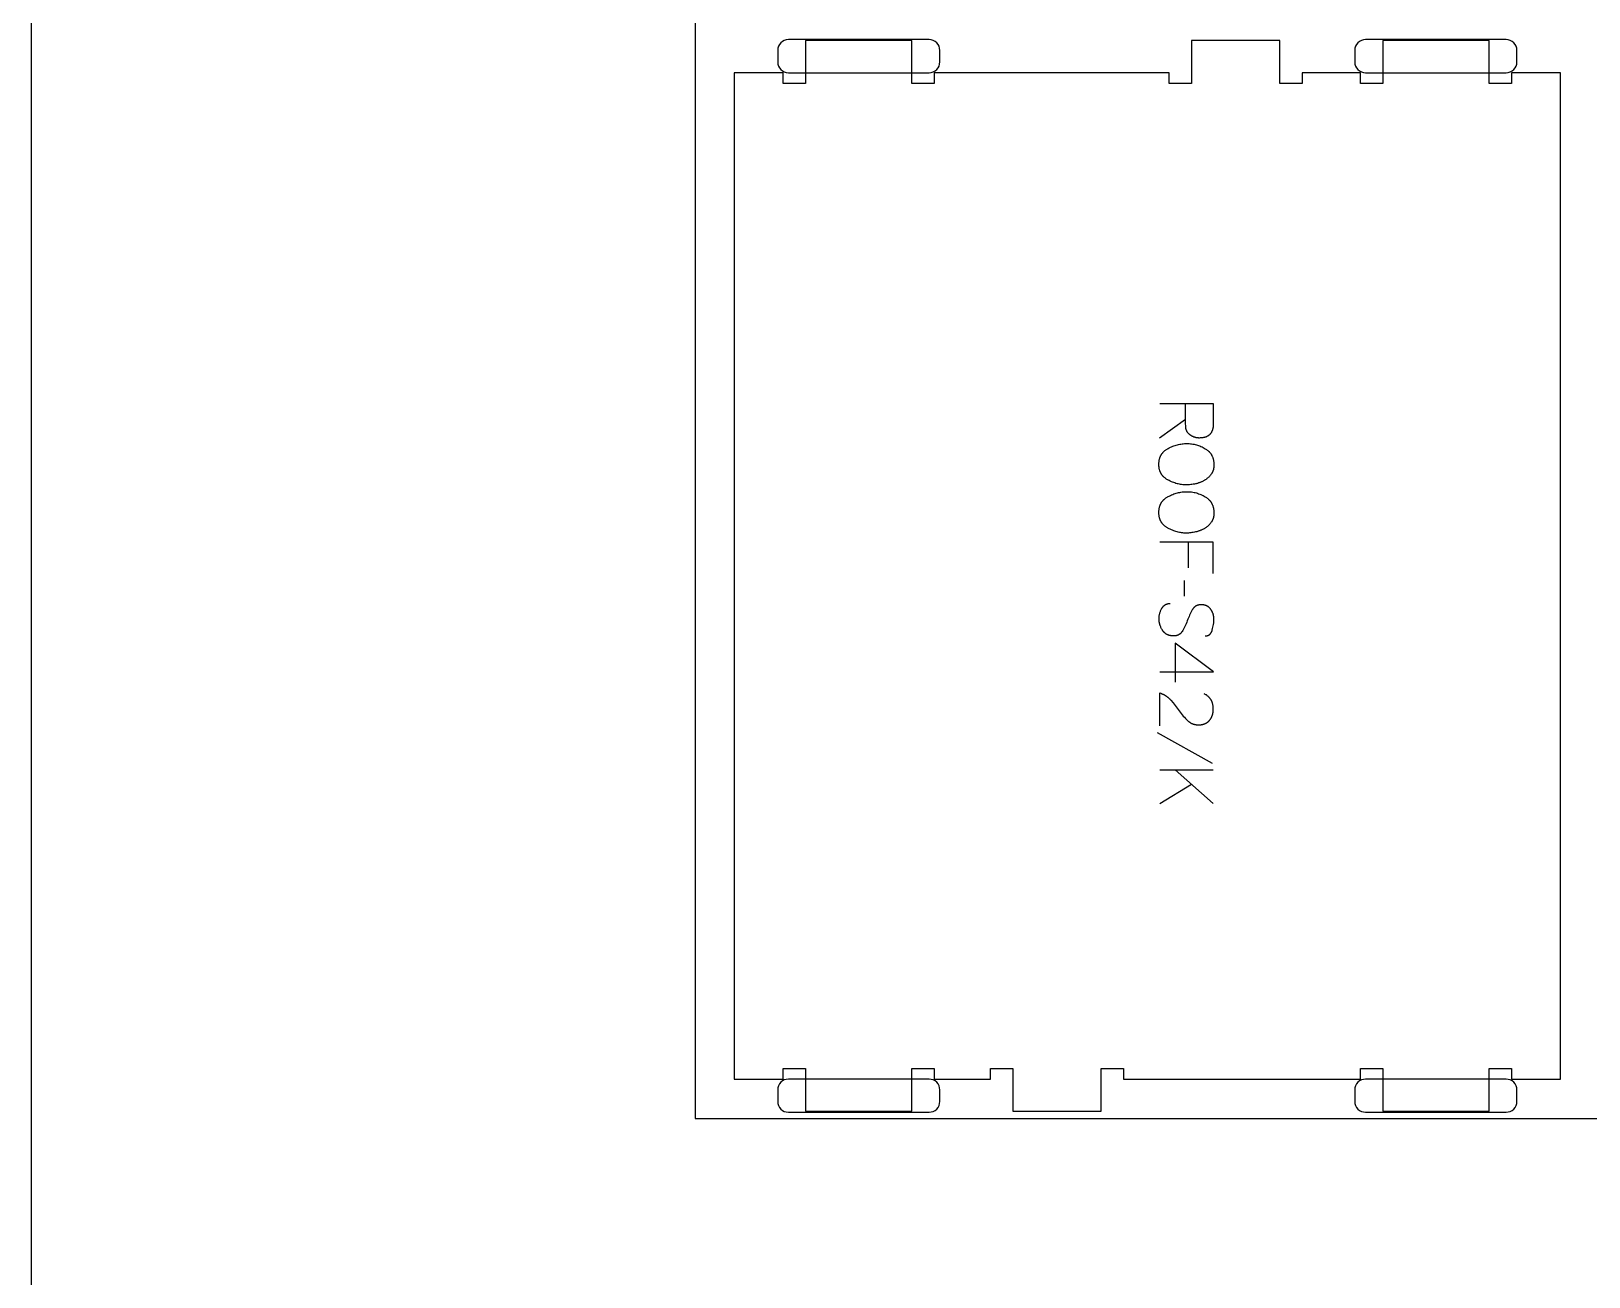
# Model space of a CAD drawing. Extents: x -13885 to -10701, y -84343 to -75479.
# Drawn here: x -13885 to -13013, y -80132 to -79434 of the extents above; entities that cross this region are included whole.
import ezdxf

# ---------------------------------------------------------------- set-up
doc = ezdxf.new("R2010")
doc.units = 0
for name, color, linetype in [('0_SHEET_SPRUCEPLY_2440X122', 1, 'CONTINUOUS'), ('1_ANYTOOL_1MMDEEP_LABELS_S', 2, 'CONTINUOUS'), ('4_ANYTOOL_CUTTHROUGH_OUTSI', 5, 'CONTINUOUS'), ('5_ANYTOOL_HALF_MILL_9MM_IN', 3, 'CONTINUOUS'), ('DONOTCUT', 18, 'CONTINUOUS')]:
    doc.layers.add(name, color=color, linetype=linetype)

msp = doc.modelspace()

# ---------------------------------------------------------------- linework, layer by layer
at = {"layer": '0_SHEET_SPRUCEPLY_2440X122'}
msp.add_lwpolyline([(-13513.11, -78822.96), (-13513.11, -80042.96), (-11073.11, -80042.96), (-11073.11, -78822.96)], close=True, dxfattribs=at)
at = {"layer": '1_ANYTOOL_1MMDEEP_LABELS_S'}
for points in [[(-13253.17, -79642.62), (-13223.17, -79642.62), (-13223.17, -79653.98), (-13223.18, -79654.47), (-13223.2, -79654.95), (-13223.22, -79655.18), (-13223.24, -79655.41), (-13223.26, -79655.63), (-13223.29, -79655.85), (-13223.32, -79656.07), (-13223.36, -79656.28), (-13223.4, -79656.49), (-13223.45, -79656.69), (-13223.49, -79656.89), (-13223.54, -79657.09), (-13223.6, -79657.28), (-13223.66, -79657.47), (-13223.72, -79657.65), (-13223.79, -79657.83), (-13223.86, -79658.01), (-13223.94, -79658.18), (-13224.01, -79658.35), (-13224.1, -79658.52), (-13224.18, -79658.68), (-13224.27, -79658.84), (-13224.37, -79658.99), (-13224.46, -79659.14), (-13224.57, -79659.29), (-13224.67, -79659.43), (-13224.78, -79659.57), (-13224.89, -79659.7), (-13225.01, -79659.83), (-13225.13, -79659.96), (-13225.25, -79660.08), (-13225.38, -79660.2), (-13225.52, -79660.32), (-13225.65, -79660.43), (-13225.79, -79660.53), (-13225.93, -79660.64), (-13226.08, -79660.74), (-13226.23, -79660.83), (-13226.39, -79660.92), (-13226.55, -79661.01), (-13226.71, -79661.09), (-13226.88, -79661.17), (-13227.05, -79661.25), (-13227.22, -79661.32), (-13227.4, -79661.39), (-13227.58, -79661.45), (-13227.77, -79661.51), (-13227.96, -79661.57), (-13228.15, -79661.62), (-13228.35, -79661.67), (-13228.55, -79661.72), (-13228.75, -79661.76), (-13228.96, -79661.79), (-13229.17, -79661.83), (-13229.39, -79661.86), (-13229.61, -79661.88), (-13229.83, -79661.9), (-13230.06, -79661.92), (-13230.53, -79661.94), (-13231.01, -79661.95), (-13231.19, -79661.95), (-13231.36, -79661.95), (-13231.54, -79661.94), (-13231.71, -79661.92), (-13231.88, -79661.91), (-13232.06, -79661.89), (-13232.23, -79661.87), (-13232.4, -79661.84), (-13232.57, -79661.81), (-13232.73, -79661.78), (-13232.9, -79661.74), (-13233.07, -79661.7), (-13233.23, -79661.66), (-13233.4, -79661.61), (-13233.56, -79661.56), (-13233.72, -79661.51), (-13233.88, -79661.45), (-13234.05, -79661.39), (-13234.21, -79661.33), (-13234.36, -79661.26), (-13234.52, -79661.19), (-13234.68, -79661.11), (-13234.84, -79661.03), (-13234.99, -79660.95), (-13235.14, -79660.87), (-13235.3, -79660.78), (-13235.45, -79660.69), (-13235.6, -79660.59), (-13235.75, -79660.49), (-13235.9, -79660.39), (-13236.05, -79660.28), (-13236.2, -79660.17), (-13236.34, -79660.06), (-13236.48, -79659.95), (-13236.62, -79659.83), (-13236.75, -79659.71), (-13236.88, -79659.59), (-13237, -79659.46), (-13237.12, -79659.34), (-13237.23, -79659.21), (-13237.34, -79659.08), (-13237.45, -79658.94), (-13237.55, -79658.81), (-13237.65, -79658.67), (-13237.74, -79658.53), (-13237.83, -79658.38), (-13237.91, -79658.24), (-13237.99, -79658.09), (-13238.06, -79657.94), (-13238.13, -79657.79), (-13238.2, -79657.63), (-13238.26, -79657.47), (-13238.31, -79657.31), (-13238.37, -79657.15), (-13238.41, -79656.99), (-13238.46, -79656.82), (-13238.49, -79656.65), (-13238.53, -79656.48), (-13238.56, -79656.3), (-13238.58, -79656.13), (-13238.61, -79655.95), (-13238.62, -79655.77), (-13238.63, -79655.58), (-13238.71, -79653.66), (-13238.73, -79651.62), (-13238.73, -79642.67)], [(-13238.73, -79651.62), (-13253.21, -79662.08)], [(-13223.17, -79737.9), (-13223.17, -79720.24), (-13253.17, -79720.24)], [(-13237.14, -79734.72), (-13237.14, -79720.24)], [(-13239.28, -79750.54), (-13239.37, -79741.75)], [(-13227.76, -79772.78), (-13227.57, -79772.78), (-13227.47, -79772.77), (-13227.38, -79772.77), (-13227.29, -79772.76), (-13227.2, -79772.75), (-13227.11, -79772.74), (-13227.03, -79772.73), (-13226.94, -79772.72), (-13226.86, -79772.7), (-13226.77, -79772.68), (-13226.69, -79772.67), (-13226.61, -79772.65), (-13226.52, -79772.62), (-13226.44, -79772.6), (-13226.37, -79772.58), (-13226.29, -79772.55), (-13226.21, -79772.52), (-13226.13, -79772.49), (-13226.06, -79772.46), (-13225.98, -79772.43), (-13225.91, -79772.39), (-13225.84, -79772.36), (-13225.77, -79772.32), (-13225.7, -79772.28), (-13225.63, -79772.24), (-13225.56, -79772.2), (-13225.49, -79772.15), (-13225.43, -79772.11), (-13225.36, -79772.06), (-13225.3, -79772.01), (-13225.24, -79771.96), (-13225.18, -79771.91), (-13225.11, -79771.86), (-13225.06, -79771.8), (-13225, -79771.74), (-13224.94, -79771.69), (-13224.88, -79771.63), (-13224.83, -79771.56), (-13224.77, -79771.5), (-13224.72, -79771.44), (-13224.67, -79771.37), (-13224.61, -79771.3), (-13224.56, -79771.23), (-13224.51, -79771.16), (-13224.47, -79771.09), (-13224.42, -79771.01), (-13224.37, -79770.94), (-13224.33, -79770.86), (-13224.28, -79770.78), (-13224.24, -79770.7), (-13224.2, -79770.62), (-13224.12, -79770.45), (-13224.04, -79770.27), (-13223.96, -79770.09), (-13223.9, -79769.9), (-13223.83, -79769.7), (-13223.77, -79769.5), (-13223.55, -79768.69), (-13223.36, -79767.89), (-13223.2, -79767.11), (-13223.06, -79766.34), (-13223.01, -79765.96), (-13222.96, -79765.58), (-13222.92, -79765.21), (-13222.89, -79764.84), (-13222.86, -79764.47), (-13222.84, -79764.11), (-13222.83, -79763.75), (-13222.83, -79763.4), (-13222.83, -79763.2), (-13222.83, -79763.01), (-13222.84, -79762.81), (-13222.86, -79762.62), (-13222.87, -79762.43), (-13222.89, -79762.24), (-13222.91, -79762.06), (-13222.94, -79761.87), (-13222.97, -79761.69), (-13223, -79761.5), (-13223.04, -79761.32), (-13223.08, -79761.14), (-13223.13, -79760.96), (-13223.18, -79760.78), (-13223.23, -79760.6), (-13223.28, -79760.43), (-13223.34, -79760.25), (-13223.4, -79760.08), (-13223.47, -79759.91), (-13223.54, -79759.74), (-13223.61, -79759.57), (-13223.69, -79759.4), (-13223.77, -79759.23), (-13223.85, -79759.06), (-13223.94, -79758.9), (-13224.03, -79758.74), (-13224.12, -79758.57), (-13224.22, -79758.41), (-13224.32, -79758.25), (-13224.43, -79758.09), (-13224.54, -79757.94), (-13224.65, -79757.78), (-13224.76, -79757.63), (-13224.88, -79757.48), (-13225, -79757.34), (-13225.13, -79757.2), (-13225.26, -79757.06), (-13225.39, -79756.94), (-13225.52, -79756.81), (-13225.66, -79756.69), (-13225.8, -79756.58), (-13225.94, -79756.47), (-13226.09, -79756.37), (-13226.23, -79756.27), (-13226.39, -79756.17), (-13226.54, -79756.08), (-13226.7, -79756), (-13226.86, -79755.92), (-13227.02, -79755.84), (-13227.19, -79755.77), (-13227.36, -79755.71), (-13227.54, -79755.64), (-13227.71, -79755.59), (-13227.89, -79755.54), (-13228.07, -79755.49), (-13228.26, -79755.45), (-13228.45, -79755.41), (-13228.64, -79755.38), (-13228.84, -79755.36), (-13229.03, -79755.33), (-13229.23, -79755.32), (-13229.44, -79755.31), (-13229.65, -79755.3), (-13229.86, -79755.3), (-13230.07, -79755.3), (-13230.28, -79755.31), (-13230.49, -79755.32), (-13230.69, -79755.34), (-13230.89, -79755.36), (-13231.09, -79755.39), (-13231.28, -79755.43), (-13231.47, -79755.47), (-13231.66, -79755.52), (-13231.84, -79755.57), (-13232.02, -79755.63), (-13232.19, -79755.69), (-13232.28, -79755.73), (-13232.36, -79755.76), (-13232.45, -79755.8), (-13232.53, -79755.84), (-13232.61, -79755.88), (-13232.7, -79755.92), (-13232.78, -79755.96), (-13232.86, -79756), (-13232.93, -79756.05), (-13233.01, -79756.09), (-13233.09, -79756.14), (-13233.16, -79756.19), (-13233.24, -79756.24), (-13233.31, -79756.29), (-13233.39, -79756.35), (-13233.46, -79756.4), (-13233.53, -79756.46), (-13233.6, -79756.51), (-13233.67, -79756.57), (-13233.74, -79756.63), (-13233.8, -79756.69), (-13233.87, -79756.76), (-13233.94, -79756.82), (-13234, -79756.89), (-13234.13, -79757.02), (-13234.25, -79757.16), (-13234.37, -79757.31), (-13234.49, -79757.46), (-13234.6, -79757.62), (-13234.71, -79757.78), (-13234.81, -79757.95), (-13234.91, -79758.12), (-13235.3, -79758.84), (-13235.68, -79759.57), (-13236.05, -79760.32), (-13236.41, -79761.08), (-13236.75, -79761.86), (-13237.09, -79762.66), (-13237.41, -79763.47), (-13237.72, -79764.3), (-13238.03, -79765.12), (-13238.36, -79765.93), (-13238.71, -79766.71), (-13239.06, -79767.48), (-13239.44, -79768.22), (-13239.83, -79768.95), (-13240.23, -79769.65), (-13240.66, -79770.34), (-13240.76, -79770.5), (-13240.88, -79770.66), (-13240.99, -79770.82), (-13241.05, -79770.89), (-13241.12, -79770.97), (-13241.18, -79771.04), (-13241.24, -79771.11), (-13241.3, -79771.18), (-13241.37, -79771.25), (-13241.43, -79771.31), (-13241.5, -79771.38), (-13241.57, -79771.44), (-13241.64, -79771.5), (-13241.71, -79771.56), (-13241.78, -79771.62), (-13241.85, -79771.68), (-13241.92, -79771.73), (-13242, -79771.79), (-13242.07, -79771.84), (-13242.15, -79771.89), (-13242.22, -79771.94), (-13242.3, -79771.99), (-13242.38, -79772.04), (-13242.46, -79772.08), (-13242.54, -79772.13), (-13242.62, -79772.17), (-13242.71, -79772.21), (-13242.79, -79772.25), (-13242.87, -79772.29), (-13242.96, -79772.32), (-13243.05, -79772.36), (-13243.13, -79772.39), (-13243.22, -79772.43), (-13243.31, -79772.46), (-13243.4, -79772.49), (-13243.49, -79772.51), (-13243.59, -79772.54), (-13243.77, -79772.59), (-13243.96, -79772.63), (-13244.16, -79772.67), (-13244.36, -79772.7), (-13244.56, -79772.73), (-13244.77, -79772.75), (-13244.98, -79772.76), (-13245.2, -79772.77), (-13245.42, -79772.77), (-13245.64, -79772.76), (-13245.87, -79772.75), (-13246.1, -79772.74), (-13246.33, -79772.72), (-13246.56, -79772.69), (-13246.78, -79772.66), (-13247, -79772.62), (-13247.22, -79772.58), (-13247.43, -79772.54), (-13247.64, -79772.48), (-13247.84, -79772.43), (-13248.04, -79772.37), (-13248.24, -79772.3), (-13248.44, -79772.23), (-13248.63, -79772.15), (-13248.81, -79772.07), (-13249, -79771.98), (-13249.17, -79771.89), (-13249.35, -79771.8), (-13249.52, -79771.69), (-13249.69, -79771.59), (-13249.85, -79771.48), (-13250.01, -79771.36), (-13250.17, -79771.24), (-13250.32, -79771.11), (-13250.47, -79770.98), (-13250.62, -79770.84), (-13250.76, -79770.7), (-13250.9, -79770.55), (-13251.03, -79770.4), (-13251.16, -79770.24), (-13251.29, -79770.08), (-13251.41, -79769.92), (-13251.53, -79769.74), (-13251.65, -79769.57), (-13251.87, -79769.21), (-13252.08, -79768.84), (-13252.27, -79768.47), (-13252.45, -79768.1), (-13252.61, -79767.73), (-13252.76, -79767.35), (-13252.83, -79767.16), (-13252.9, -79766.97), (-13252.96, -79766.78), (-13253.02, -79766.58), (-13253.08, -79766.39), (-13253.13, -79766.19), (-13253.18, -79766), (-13253.23, -79765.8), (-13253.27, -79765.6), (-13253.31, -79765.41), (-13253.35, -79765.21), (-13253.38, -79765.01), (-13253.41, -79764.81), (-13253.43, -79764.6), (-13253.47, -79764.2), (-13253.5, -79763.79), (-13253.51, -79763.37), (-13253.51, -79762.96), (-13253.5, -79762.55), (-13253.47, -79762.15), (-13253.43, -79761.75), (-13253.38, -79761.35), (-13253.32, -79760.96), (-13253.24, -79760.58), (-13253.15, -79760.2), (-13253.05, -79759.82), (-13252.93, -79759.45), (-13252.8, -79759.08), (-13252.66, -79758.72), (-13252.51, -79758.36), (-13252.34, -79758), (-13252.16, -79757.65), (-13251.97, -79757.31), (-13251.87, -79757.14), (-13251.77, -79756.98), (-13251.66, -79756.82), (-13251.55, -79756.67), (-13251.44, -79756.52), (-13251.32, -79756.38), (-13251.2, -79756.24), (-13251.08, -79756.11), (-13250.96, -79755.98), (-13250.83, -79755.86), (-13250.7, -79755.75), (-13250.57, -79755.64), (-13250.5, -79755.59), (-13250.43, -79755.53), (-13250.36, -79755.48), (-13250.3, -79755.43), (-13250.22, -79755.39), (-13250.15, -79755.34), (-13250.08, -79755.3), (-13250.01, -79755.25), (-13249.94, -79755.21), (-13249.86, -79755.17), (-13249.79, -79755.13), (-13249.71, -79755.09), (-13249.63, -79755.05), (-13249.56, -79755.02), (-13249.48, -79754.99), (-13249.4, -79754.95), (-13249.32, -79754.92), (-13249.24, -79754.89), (-13249.16, -79754.86), (-13249.08, -79754.83), (-13248.92, -79754.78), (-13248.75, -79754.74), (-13248.58, -79754.7), (-13248.4, -79754.66), (-13248.23, -79754.63), (-13248.05, -79754.61), (-13247.86, -79754.59), (-13247.68, -79754.58), (-13247.49, -79754.57), (-13247.3, -79754.57)], [(-13253.17, -79792.8), (-13223.13, -79792.84), (-13244.51, -79776.81)], [(-13244.51, -79776.81), (-13244.51, -79798.58)], [(-13253.13, -79823.01), (-13253.08, -79804.71), (-13252.63, -79804.86), (-13252.4, -79804.93), (-13252.18, -79805.02), (-13251.96, -79805.1), (-13251.74, -79805.19), (-13251.53, -79805.28), (-13251.32, -79805.38), (-13251.11, -79805.48), (-13250.9, -79805.58), (-13250.69, -79805.69), (-13250.49, -79805.8), (-13250.29, -79805.92), (-13250.09, -79806.03), (-13249.9, -79806.15), (-13249.7, -79806.28), (-13249.51, -79806.41), (-13249.32, -79806.54), (-13249.14, -79806.67), (-13248.95, -79806.81), (-13248.77, -79806.96), (-13248.59, -79807.1), (-13248.42, -79807.25), (-13248.24, -79807.41), (-13248.07, -79807.56), (-13247.9, -79807.72), (-13247.73, -79807.89), (-13247.57, -79808.05), (-13247.41, -79808.23), (-13247.25, -79808.4), (-13246.93, -79808.76), (-13245.72, -79810.24), (-13244.53, -79811.73), (-13243.37, -79813.24), (-13242.24, -79814.76), (-13241.68, -79815.51), (-13241.11, -79816.25), (-13240.53, -79816.96), (-13239.95, -79817.65), (-13239.35, -79818.31), (-13238.75, -79818.96), (-13238.14, -79819.58), (-13237.53, -79820.18), (-13237.37, -79820.33), (-13237.21, -79820.47), (-13237.05, -79820.6), (-13236.89, -79820.73), (-13236.72, -79820.86), (-13236.55, -79820.98), (-13236.38, -79821.1), (-13236.21, -79821.21), (-13236.04, -79821.32), (-13235.86, -79821.42), (-13235.68, -79821.52), (-13235.5, -79821.62), (-13235.32, -79821.71), (-13235.13, -79821.79), (-13234.94, -79821.87), (-13234.75, -79821.95), (-13234.56, -79822.02), (-13234.36, -79822.09), (-13234.17, -79822.15), (-13233.97, -79822.21), (-13233.77, -79822.26), (-13233.56, -79822.31), (-13233.36, -79822.35), (-13233.15, -79822.39), (-13232.94, -79822.43), (-13232.72, -79822.46), (-13232.51, -79822.48), (-13232.29, -79822.5), (-13232.07, -79822.52), (-13231.85, -79822.53), (-13231.62, -79822.54), (-13231.4, -79822.54), (-13231.15, -79822.54), (-13230.9, -79822.53), (-13230.66, -79822.52), (-13230.42, -79822.5), (-13230.19, -79822.48), (-13229.96, -79822.45), (-13229.73, -79822.42), (-13229.5, -79822.38), (-13229.28, -79822.34), (-13229.07, -79822.29), (-13228.86, -79822.24), (-13228.65, -79822.18), (-13228.44, -79822.12), (-13228.24, -79822.05), (-13228.05, -79821.98), (-13227.85, -79821.91), (-13227.66, -79821.82), (-13227.48, -79821.74), (-13227.29, -79821.65), (-13227.12, -79821.55), (-13226.94, -79821.45), (-13226.77, -79821.34), (-13226.6, -79821.23), (-13226.44, -79821.12), (-13226.28, -79820.99), (-13226.12, -79820.87), (-13225.97, -79820.74), (-13225.82, -79820.6), (-13225.68, -79820.46), (-13225.54, -79820.32), (-13225.4, -79820.17), (-13225.27, -79820.01), (-13225.14, -79819.85), (-13225.02, -79819.69), (-13224.89, -79819.52), (-13224.78, -79819.36), (-13224.66, -79819.19), (-13224.56, -79819.01), (-13224.45, -79818.84), (-13224.35, -79818.66), (-13224.25, -79818.48), (-13224.16, -79818.3), (-13224.07, -79818.11), (-13223.99, -79817.93), (-13223.91, -79817.74), (-13223.83, -79817.54), (-13223.76, -79817.35), (-13223.69, -79817.15), (-13223.63, -79816.95), (-13223.57, -79816.74), (-13223.52, -79816.54), (-13223.46, -79816.33), (-13223.42, -79816.12), (-13223.37, -79815.9), (-13223.34, -79815.69), (-13223.3, -79815.47), (-13223.27, -79815.25), (-13223.24, -79815.02), (-13223.22, -79814.8), (-13223.2, -79814.57), (-13223.19, -79814.34), (-13223.18, -79814.1), (-13223.17, -79813.62), (-13223.17, -79813.26), (-13223.19, -79812.9), (-13223.21, -79812.54), (-13223.25, -79812.2), (-13223.29, -79811.86), (-13223.35, -79811.52), (-13223.41, -79811.2), (-13223.49, -79810.88), (-13223.57, -79810.56), (-13223.62, -79810.41), (-13223.67, -79810.25), (-13223.72, -79810.1), (-13223.77, -79809.95), (-13223.83, -79809.8), (-13223.89, -79809.66), (-13223.95, -79809.51), (-13224.01, -79809.37), (-13224.08, -79809.23), (-13224.15, -79809.09), (-13224.22, -79808.95), (-13224.29, -79808.81), (-13224.37, -79808.68), (-13224.44, -79808.55), (-13224.53, -79808.41), (-13224.61, -79808.28), (-13224.69, -79808.15), (-13224.78, -79808.03), (-13224.87, -79807.9), (-13224.97, -79807.78), (-13225.06, -79807.66), (-13225.16, -79807.54), (-13225.26, -79807.42), (-13225.37, -79807.3), (-13225.47, -79807.19), (-13225.58, -79807.07), (-13225.69, -79806.96), (-13225.8, -79806.85), (-13225.92, -79806.74), (-13226.04, -79806.63), (-13226.16, -79806.53), (-13226.28, -79806.42), (-13226.54, -79806.22), (-13226.8, -79806.02), (-13227.07, -79805.83), (-13227.36, -79805.65), (-13227.65, -79805.47), (-13227.96, -79805.3), (-13228.27, -79805.14)], [(-13223.64, -79844.22), (-13254.41, -79827.04)], [(-13253.17, -79847.65), (-13223.17, -79847.65)], [(-13244.56, -79847.65), (-13223.17, -79866.6)], [(-13253.17, -79866.6), (-13235.34, -79855.8)]]:
    msp.add_lwpolyline(points, dxfattribs=at)
for points in [[(-13222.83, -79677.08), (-13222.83, -79677.45), (-13222.85, -79677.82), (-13222.88, -79678.17), (-13222.92, -79678.52), (-13222.94, -79678.7), (-13222.97, -79678.87), (-13223, -79679.04), (-13223.03, -79679.2), (-13223.07, -79679.37), (-13223.11, -79679.53), (-13223.15, -79679.7), (-13223.2, -79679.86), (-13223.24, -79680.01), (-13223.29, -79680.17), (-13223.35, -79680.33), (-13223.4, -79680.48), (-13223.46, -79680.63), (-13223.53, -79680.78), (-13223.59, -79680.93), (-13223.66, -79681.07), (-13223.73, -79681.22), (-13223.8, -79681.36), (-13223.88, -79681.5), (-13223.96, -79681.64), (-13224.04, -79681.78), (-13224.13, -79681.92), (-13224.21, -79682.05), (-13224.31, -79682.18), (-13224.49, -79682.44), (-13224.69, -79682.69), (-13224.89, -79682.94), (-13225.09, -79683.18), (-13225.31, -79683.42), (-13225.53, -79683.65), (-13225.75, -79683.88), (-13225.98, -79684.09), (-13226.22, -79684.31), (-13226.46, -79684.51), (-13226.71, -79684.71), (-13226.97, -79684.91), (-13227.23, -79685.1), (-13227.5, -79685.28), (-13227.77, -79685.46), (-13228.06, -79685.63), (-13228.34, -79685.8), (-13228.63, -79685.96), (-13228.92, -79686.11), (-13229.22, -79686.26), (-13229.52, -79686.4), (-13229.83, -79686.54), (-13230.13, -79686.67), (-13230.44, -79686.8), (-13230.76, -79686.92), (-13231.08, -79687.03), (-13231.4, -79687.14), (-13231.73, -79687.25), (-13232.06, -79687.34), (-13232.39, -79687.44), (-13232.73, -79687.52), (-13233.07, -79687.6), (-13233.75, -79687.75), (-13234.43, -79687.87), (-13235.1, -79687.98), (-13235.76, -79688.07), (-13236.41, -79688.14), (-13237.06, -79688.19), (-13237.71, -79688.21), (-13238.34, -79688.22), (-13238.98, -79688.21), (-13239.62, -79688.18), (-13240.25, -79688.13), (-13240.89, -79688.05), (-13241.53, -79687.95), (-13242.17, -79687.84), (-13242.8, -79687.69), (-13243.44, -79687.53), (-13244.08, -79687.35), (-13244.72, -79687.14), (-13245.35, -79686.92), (-13245.99, -79686.67), (-13246.63, -79686.4), (-13247.27, -79686.11), (-13247.9, -79685.79), (-13248.54, -79685.46), (-13248.85, -79685.28), (-13249.16, -79685.1), (-13249.45, -79684.91), (-13249.74, -79684.72), (-13250.01, -79684.52), (-13250.27, -79684.31), (-13250.53, -79684.1), (-13250.77, -79683.88), (-13250.89, -79683.77), (-13251.01, -79683.65), (-13251.12, -79683.54), (-13251.23, -79683.42), (-13251.34, -79683.3), (-13251.44, -79683.18), (-13251.55, -79683.06), (-13251.65, -79682.94), (-13251.75, -79682.81), (-13251.84, -79682.69), (-13251.94, -79682.56), (-13252.03, -79682.43), (-13252.12, -79682.3), (-13252.2, -79682.17), (-13252.29, -79682.03), (-13252.37, -79681.9), (-13252.44, -79681.76), (-13252.52, -79681.62), (-13252.59, -79681.48), (-13252.66, -79681.34), (-13252.73, -79681.2), (-13252.8, -79681.05), (-13252.86, -79680.91), (-13252.92, -79680.76), (-13252.98, -79680.61), (-13253.04, -79680.46), (-13253.09, -79680.3), (-13253.14, -79680.15), (-13253.24, -79679.84), (-13253.32, -79679.52), (-13253.4, -79679.19), (-13253.46, -79678.86), (-13253.52, -79678.52), (-13253.56, -79678.18), (-13253.6, -79677.83), (-13253.62, -79677.47), (-13253.64, -79677.11), (-13253.64, -79676.74), (-13253.64, -79676.36), (-13253.62, -79675.98), (-13253.6, -79675.61), (-13253.56, -79675.25), (-13253.51, -79674.89), (-13253.46, -79674.54), (-13253.39, -79674.2), (-13253.32, -79673.87), (-13253.23, -79673.54), (-13253.13, -79673.21), (-13253.08, -79673.06), (-13253.03, -79672.9), (-13252.97, -79672.74), (-13252.91, -79672.59), (-13252.85, -79672.44), (-13252.79, -79672.29), (-13252.72, -79672.14), (-13252.65, -79671.99), (-13252.58, -79671.84), (-13252.5, -79671.7), (-13252.42, -79671.56), (-13252.34, -79671.42), (-13252.26, -79671.28), (-13252.18, -79671.14), (-13252.09, -79671.01), (-13252, -79670.87), (-13251.91, -79670.74), (-13251.81, -79670.61), (-13251.72, -79670.48), (-13251.62, -79670.35), (-13251.51, -79670.23), (-13251.41, -79670.11), (-13251.3, -79669.98), (-13251.19, -79669.86), (-13251.08, -79669.74), (-13250.96, -79669.63), (-13250.84, -79669.51), (-13250.72, -79669.4), (-13250.6, -79669.29), (-13250.48, -79669.17), (-13250.22, -79668.96), (-13249.95, -79668.75), (-13249.67, -79668.55), (-13249.38, -79668.35), (-13249.08, -79668.16), (-13248.77, -79667.98), (-13248.46, -79667.8), (-13247.81, -79667.47), (-13247.16, -79667.15), (-13246.51, -79666.86), (-13245.86, -79666.59), (-13245.21, -79666.34), (-13244.56, -79666.12), (-13243.91, -79665.91), (-13243.26, -79665.73), (-13242.61, -79665.57), (-13241.96, -79665.43), (-13241.3, -79665.31), (-13240.65, -79665.21), (-13240, -79665.14), (-13239.35, -79665.08), (-13238.69, -79665.05), (-13238.04, -79665.04), (-13237.35, -79665.05), (-13236.66, -79665.08), (-13235.98, -79665.14), (-13235.3, -79665.22), (-13234.63, -79665.32), (-13233.97, -79665.45), (-13233.31, -79665.59), (-13232.66, -79665.76), (-13232.01, -79665.95), (-13231.37, -79666.17), (-13230.73, -79666.41), (-13230.11, -79666.67), (-13229.48, -79666.95), (-13228.87, -79667.25), (-13228.25, -79667.58), (-13227.65, -79667.93), (-13227.35, -79668.12), (-13227.06, -79668.31), (-13226.79, -79668.5), (-13226.52, -79668.71), (-13226.26, -79668.92), (-13226.01, -79669.13), (-13225.77, -79669.36), (-13225.54, -79669.59), (-13225.43, -79669.71), (-13225.32, -79669.82), (-13225.21, -79669.95), (-13225.11, -79670.07), (-13225, -79670.19), (-13224.9, -79670.32), (-13224.81, -79670.44), (-13224.71, -79670.57), (-13224.62, -79670.7), (-13224.53, -79670.84), (-13224.44, -79670.97), (-13224.35, -79671.11), (-13224.27, -79671.24), (-13224.19, -79671.38), (-13224.11, -79671.52), (-13224.03, -79671.67), (-13223.96, -79671.81), (-13223.89, -79671.95), (-13223.75, -79672.25), (-13223.62, -79672.55), (-13223.5, -79672.86), (-13223.4, -79673.18), (-13223.3, -79673.5), (-13223.21, -79673.83), (-13223.13, -79674.16), (-13223.06, -79674.5), (-13223, -79674.85), (-13222.94, -79675.21), (-13222.9, -79675.57), (-13222.87, -79675.94), (-13222.85, -79676.31), (-13222.83, -79676.69)], [(-13222.83, -79704.04), (-13222.83, -79704.41), (-13222.85, -79704.77), (-13222.88, -79705.13), (-13222.92, -79705.48), (-13222.94, -79705.65), (-13222.97, -79705.83), (-13223, -79705.99), (-13223.03, -79706.16), (-13223.07, -79706.33), (-13223.11, -79706.49), (-13223.15, -79706.65), (-13223.2, -79706.81), (-13223.24, -79706.97), (-13223.29, -79707.13), (-13223.35, -79707.28), (-13223.4, -79707.44), (-13223.46, -79707.59), (-13223.53, -79707.74), (-13223.59, -79707.89), (-13223.66, -79708.03), (-13223.73, -79708.18), (-13223.8, -79708.32), (-13223.88, -79708.46), (-13223.96, -79708.6), (-13224.04, -79708.74), (-13224.13, -79708.87), (-13224.21, -79709.01), (-13224.31, -79709.14), (-13224.49, -79709.4), (-13224.69, -79709.65), (-13224.89, -79709.9), (-13225.09, -79710.14), (-13225.31, -79710.38), (-13225.53, -79710.61), (-13225.75, -79710.83), (-13225.98, -79711.05), (-13226.22, -79711.26), (-13226.46, -79711.47), (-13226.71, -79711.67), (-13226.97, -79711.87), (-13227.23, -79712.06), (-13227.5, -79712.24), (-13227.77, -79712.42), (-13228.06, -79712.59), (-13228.34, -79712.75), (-13228.63, -79712.91), (-13228.92, -79713.07), (-13229.22, -79713.22), (-13229.52, -79713.36), (-13229.83, -79713.5), (-13230.13, -79713.63), (-13230.44, -79713.76), (-13230.76, -79713.88), (-13231.08, -79713.99), (-13231.4, -79714.1), (-13231.73, -79714.2), (-13232.06, -79714.3), (-13232.39, -79714.39), (-13232.73, -79714.48), (-13233.07, -79714.56), (-13233.75, -79714.71), (-13234.43, -79714.83), (-13235.1, -79714.94), (-13235.76, -79715.03), (-13236.41, -79715.09), (-13237.06, -79715.14), (-13237.71, -79715.17), (-13238.34, -79715.18), (-13238.98, -79715.17), (-13239.62, -79715.14), (-13240.25, -79715.08), (-13240.89, -79715.01), (-13241.53, -79714.91), (-13242.17, -79714.79), (-13242.8, -79714.65), (-13243.44, -79714.49), (-13244.08, -79714.31), (-13244.72, -79714.1), (-13245.35, -79713.87), (-13245.99, -79713.63), (-13246.63, -79713.36), (-13247.27, -79713.06), (-13247.9, -79712.75), (-13248.54, -79712.42), (-13248.85, -79712.24), (-13249.16, -79712.06), (-13249.45, -79711.87), (-13249.74, -79711.68), (-13250.01, -79711.47), (-13250.27, -79711.27), (-13250.53, -79711.05), (-13250.77, -79710.84), (-13250.89, -79710.72), (-13251.01, -79710.61), (-13251.12, -79710.49), (-13251.23, -79710.38), (-13251.34, -79710.26), (-13251.44, -79710.14), (-13251.55, -79710.02), (-13251.65, -79709.89), (-13251.75, -79709.77), (-13251.84, -79709.64), (-13251.94, -79709.52), (-13252.03, -79709.39), (-13252.12, -79709.26), (-13252.2, -79709.12), (-13252.29, -79708.99), (-13252.37, -79708.85), (-13252.44, -79708.72), (-13252.52, -79708.58), (-13252.59, -79708.44), (-13252.66, -79708.3), (-13252.73, -79708.15), (-13252.8, -79708.01), (-13252.86, -79707.86), (-13252.92, -79707.71), (-13252.98, -79707.56), (-13253.04, -79707.41), (-13253.09, -79707.26), (-13253.14, -79707.11), (-13253.24, -79706.79), (-13253.32, -79706.47), (-13253.4, -79706.15), (-13253.46, -79705.82), (-13253.52, -79705.48), (-13253.56, -79705.13), (-13253.6, -79704.78), (-13253.62, -79704.43), (-13253.64, -79704.06), (-13253.64, -79703.7), (-13253.64, -79703.31), (-13253.62, -79702.94), (-13253.6, -79702.57), (-13253.56, -79702.21), (-13253.51, -79701.85), (-13253.46, -79701.5), (-13253.39, -79701.16), (-13253.32, -79700.82), (-13253.23, -79700.49), (-13253.13, -79700.17), (-13253.08, -79700.01), (-13253.03, -79699.86), (-13252.97, -79699.7), (-13252.91, -79699.55), (-13252.85, -79699.39), (-13252.79, -79699.24), (-13252.72, -79699.09), (-13252.65, -79698.95), (-13252.58, -79698.8), (-13252.5, -79698.66), (-13252.42, -79698.52), (-13252.34, -79698.38), (-13252.26, -79698.24), (-13252.18, -79698.1), (-13252.09, -79697.96), (-13252, -79697.83), (-13251.91, -79697.7), (-13251.81, -79697.57), (-13251.72, -79697.44), (-13251.62, -79697.31), (-13251.51, -79697.19), (-13251.41, -79697.06), (-13251.3, -79696.94), (-13251.19, -79696.82), (-13251.08, -79696.7), (-13250.96, -79696.58), (-13250.84, -79696.47), (-13250.72, -79696.35), (-13250.6, -79696.24), (-13250.48, -79696.13), (-13250.22, -79695.92), (-13249.95, -79695.71), (-13249.67, -79695.5), (-13249.38, -79695.31), (-13249.08, -79695.12), (-13248.77, -79694.94), (-13248.46, -79694.76), (-13247.81, -79694.42), (-13247.16, -79694.11), (-13246.51, -79693.82), (-13245.86, -79693.55), (-13245.21, -79693.3), (-13244.56, -79693.08), (-13243.91, -79692.87), (-13243.26, -79692.69), (-13242.61, -79692.52), (-13241.96, -79692.38), (-13241.3, -79692.27), (-13240.65, -79692.17), (-13240, -79692.09), (-13239.35, -79692.04), (-13238.69, -79692.01), (-13238.04, -79692), (-13237.35, -79692.01), (-13236.66, -79692.04), (-13235.98, -79692.1), (-13235.3, -79692.18), (-13234.63, -79692.28), (-13233.97, -79692.4), (-13233.31, -79692.55), (-13232.66, -79692.72), (-13232.01, -79692.91), (-13231.37, -79693.13), (-13230.73, -79693.36), (-13230.11, -79693.62), (-13229.48, -79693.91), (-13228.87, -79694.21), (-13228.25, -79694.54), (-13227.65, -79694.89), (-13227.35, -79695.07), (-13227.06, -79695.26), (-13226.79, -79695.46), (-13226.52, -79695.66), (-13226.26, -79695.87), (-13226.01, -79696.09), (-13225.77, -79696.31), (-13225.54, -79696.54), (-13225.43, -79696.66), (-13225.32, -79696.78), (-13225.21, -79696.9), (-13225.11, -79697.02), (-13225, -79697.15), (-13224.9, -79697.27), (-13224.81, -79697.4), (-13224.71, -79697.53), (-13224.62, -79697.66), (-13224.53, -79697.79), (-13224.44, -79697.93), (-13224.35, -79698.06), (-13224.27, -79698.2), (-13224.19, -79698.34), (-13224.11, -79698.48), (-13224.03, -79698.62), (-13223.96, -79698.77), (-13223.89, -79698.91), (-13223.75, -79699.21), (-13223.62, -79699.51), (-13223.5, -79699.82), (-13223.4, -79700.13), (-13223.3, -79700.46), (-13223.21, -79700.78), (-13223.13, -79701.12), (-13223.06, -79701.46), (-13223, -79701.81), (-13222.94, -79702.16), (-13222.9, -79702.53), (-13222.87, -79702.89), (-13222.85, -79703.27), (-13222.83, -79703.65)]]:
    msp.add_lwpolyline(points, close=True, dxfattribs=at)
at = {"layer": '4_ANYTOOL_CUTTHROUGH_OUTSI', "color": 5}
msp.add_lwpolyline([(-13068.86, -80014.91), (-13056.36, -80014.91), (-13056.36, -80020.91), (-13028.86, -80020.91), (-13028.86, -79457.41), (-13056.36, -79457.41), (-13056.36, -79463.41), (-13068.86, -79463.41), (-13068.86, -79439.41), (-13128.36, -79439.41), (-13128.36, -79463.41), (-13140.86, -79463.41), (-13140.86, -79457.41), (-13173.36, -79457.41), (-13173.36, -79463.41), (-13185.86, -79463.41), (-13185.86, -79439.41), (-13235.36, -79439.41), (-13235.36, -79463.41), (-13247.86, -79463.41), (-13247.86, -79457.41), (-13379.36, -79457.41), (-13379.36, -79463.41), (-13391.86, -79463.41), (-13391.86, -79439.41), (-13451.36, -79439.41), (-13451.36, -79463.41), (-13463.86, -79463.41), (-13463.86, -79457.41), (-13491.36, -79457.41), (-13491.36, -80020.91), (-13463.86, -80020.91), (-13463.86, -80014.91), (-13451.36, -80014.91), (-13451.36, -80038.91), (-13391.86, -80038.91), (-13391.86, -80014.91), (-13379.36, -80014.91), (-13379.36, -80020.91), (-13347.86, -80020.91), (-13347.86, -80014.91), (-13335.36, -80014.91), (-13335.36, -80038.91), (-13285.86, -80038.91), (-13285.86, -80014.91), (-13273.36, -80014.91), (-13273.36, -80020.91), (-13140.86, -80020.91), (-13140.86, -80014.91), (-13128.36, -80014.91), (-13128.36, -80038.91), (-13068.86, -80038.91)], close=True, dxfattribs=at)
at = {"layer": '5_ANYTOOL_HALF_MILL_9MM_IN', "color": 3}
for points in [[(-13460.99, -79438.91, 0.414214), (-13466.99, -79444.91), (-13466.99, -79451.41, 0.414214), (-13460.99, -79457.41), (-13382.24, -79457.41, 0.414214), (-13376.24, -79451.41), (-13376.24, -79444.91, 0.414214), (-13382.24, -79438.91)], [(-13137.99, -79438.91, 0.414214), (-13143.99, -79444.91), (-13143.99, -79451.41, 0.414214), (-13137.99, -79457.41), (-13059.24, -79457.41, 0.414214), (-13053.24, -79451.41), (-13053.24, -79444.91, 0.414214), (-13059.24, -79438.91)], [(-13460.99, -80020.91, 0.414214), (-13466.99, -80026.91), (-13466.99, -80033.41, 0.414214), (-13460.99, -80039.41), (-13382.24, -80039.41, 0.414214), (-13376.24, -80033.41), (-13376.24, -80026.91, 0.414214), (-13382.24, -80020.91)], [(-13137.99, -80020.91, 0.414214), (-13143.99, -80026.91), (-13143.99, -80033.41, 0.414214), (-13137.99, -80039.41), (-13059.24, -80039.41, 0.414214), (-13053.24, -80033.41), (-13053.24, -80026.91, 0.414214), (-13059.24, -80020.91)]]:
    msp.add_lwpolyline(points, format="xyb", close=True, dxfattribs=at)
at = {"layer": 'DONOTCUT'}
msp.add_lwpolyline([(-13884.82, -84342.5), (-10701.41, -84342.5), (-10701.41, -75478.95), (-13884.82, -75478.95)], close=True, dxfattribs=at)

doc.saveas('drawing.dxf')
